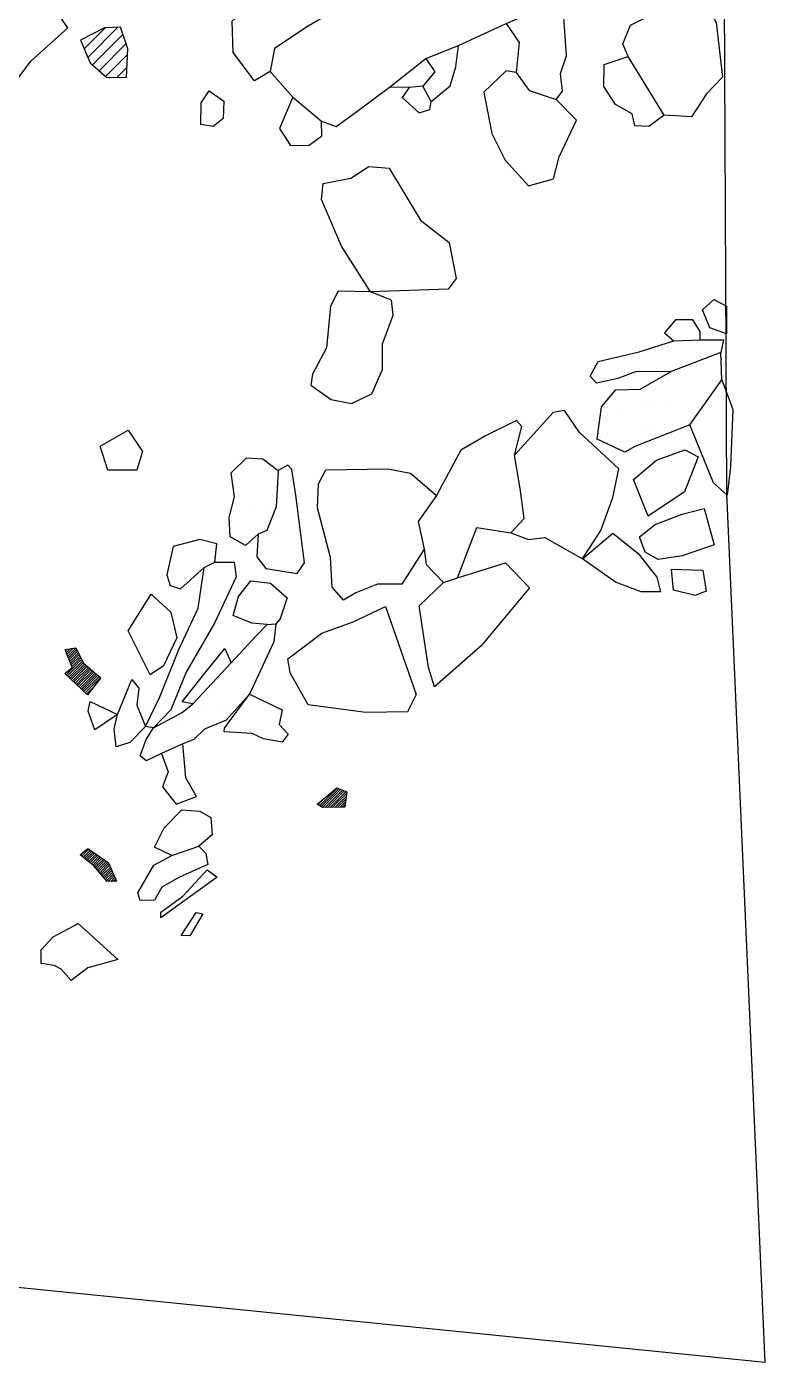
# Model space of a CAD drawing. Header units: metres. Extents: x 1.28 to 3.47, y -21 to -16.89.
# Drawn here: x 2.409 to 3.47, y -20.996 to -19.079 of the extents above; entities that cross this region are included whole.
import ezdxf

# ---------------------------------------------------------------- set-up
doc = ezdxf.new("R2010")
doc.units = ezdxf.units.M
doc.header["$LTSCALE"] = 25
doc.header["$MEASUREMENT"] = 0
doc.linetypes.add('STRICHPUNKTX2', pattern=[2, 1, -0.5, 0, -0.5])
doc.layers.get('0').update_dxf_attribs({"linetype": 'CONTINUOUS'})
for name, color, linetype in [('FEUER', 1, 'CONTINUOUS'), ('GRABUNGSGRENZE', 3, 'STRICHPUNKTX2'), ('KNOCHEN', 2, 'CONTINUOUS'), ('KNOCHENSCHRAFF', 2, 'CONTINUOUS'), ('STEINE', 4, 'CONTINUOUS'), ('STEINESCHRAFF', 4, 'CONTINUOUS')]:
    doc.layers.add(name, color=color, linetype=linetype)

# ---------------------------------------------------------------- blocks, each defined once
blk = doc.blocks.new('*X1')
at = {"color": 0}
for p, q in [((246.53, -1997.47), (246.75, -1997.26)), ((246.63, -1997.73), (247.17, -1997.19)), ((246.73, -1997.98), (247.6, -1997.11)), ((246.82, -1998.24), (248.01, -1997.06)), ((246.92, -1998.5), (248.12, -1997.3)), ((247.01, -1998.76), (248.24, -1997.54)), ((247.11, -1999.01), (248.35, -1997.77)), ((246.6, -2000.94), (248.81, -1998.73)), ((246.78, -2001.11), (248.92, -1998.97)), ((246.96, -2001.28), (249.04, -1999.21)), ((247.14, -2001.46), (249.2, -1999.4)), ((247.21, -1999.27), (248.46, -1998.01)), ((247.3, -1999.53), (248.58, -1998.25)), ((247.32, -2001.63), (249.4, -1999.56)), ((247.4, -1999.79), (248.69, -1998.49)), ((247.5, -2001.8), (249.59, -1999.72)), ((247.69, -2001.97), (249.78, -1999.88)), ((247.87, -2002.15), (249.97, -2000.04)), ((248.05, -2002.32), (250.17, -2000.2)), ((248.23, -2002.49), (250.36, -2000.36)), ((248.41, -2002.66), (250.55, -2000.52)), ((248.59, -2002.84), (250.74, -2000.68)), ((248.77, -2003.01), (250.94, -2000.85)), ((248.95, -2003.18), (251.13, -2001.01)), ((249.14, -2003.35), (251.32, -2001.17)), ((249.32, -2003.53), (251.51, -2001.33)), ((249.5, -2003.7), (250.69, -2002.51)), ((282.74, -2019.6), (283.79, -2018.55)), ((282.96, -2019.73), (285.49, -2017.2)), ((283.18, -2019.86), (285.75, -2017.3)), ((283.41, -2019.99), (286, -2017.4)), ((283.77, -2019.98), (286.26, -2017.49)), ((284.13, -2019.97), (286.52, -2017.59)), ((284.49, -2019.97), (286.77, -2017.69)), ((284.85, -2019.96), (286.88, -2017.94)), ((285.21, -2019.96), (286.82, -2018.35)), ((285.57, -2019.95), (286.77, -2018.76)), ((285.93, -2019.94), (286.71, -2019.17)), ((286.29, -2019.94), (286.65, -2019.58)), ((248.63, -2026.84), (249.05, -2026.42)), ((248.83, -2026.99), (249.85, -2025.98)), ((249.03, -2027.15), (250.06, -2026.12)), ((249.22, -2027.31), (250.27, -2026.26)), ((249.42, -2027.46), (250.47, -2026.41)), ((249.62, -2027.62), (250.68, -2026.55)), ((249.81, -2027.78), (250.89, -2026.7)), ((250.01, -2027.93), (251.1, -2026.84)), ((250.21, -2028.09), (251.31, -2026.99)), ((250.41, -2028.25), (251.52, -2027.13)), ((250.6, -2028.41), (251.73, -2027.27)), ((250.76, -2028.6), (251.94, -2027.42)), ((250.92, -2028.79), (252.15, -2027.56)), ((251.08, -2028.98), (252.36, -2027.71)), ((251.25, -2029.17), (252.57, -2027.85)), ((251.41, -2029.37), (252.73, -2028.05)), ((251.57, -2029.56), (252.83, -2028.29)), ((251.73, -2029.75), (252.94, -2028.54)), ((251.89, -2029.94), (253.05, -2028.78)), ((252.05, -2030.13), (253.16, -2029.03)), ((252.21, -2030.33), (253.27, -2029.27)), ((252.38, -2030.52), (253.38, -2029.52)), ((252.63, -2030.62), (253.49, -2029.76)), ((253, -2030.6), (253.59, -2030.01)), ((253.36, -2030.59), (253.7, -2030.25)), ((253.73, -2030.58), (253.81, -2030.5))]:
    blk.add_line(p, q, dxfattribs=at)
blk = doc.blocks.new('*X12')
at = {"color": 0}
for p, q in [((340, -1955), (340, -1955)), ((333.75, -1957.5), (333.75, -1957.5)), ((335, -1957.5), (335, -1957.5)), ((336.25, -1957.5), (336.25, -1957.5)), ((336.875, -1956.25), (336.875, -1956.25)), ((337.5, -1957.5), (337.5, -1957.5)), ((338.125, -1956.25), (338.125, -1956.25)), ((338.75, -1957.5), (338.75, -1957.5)), ((339.375, -1956.25), (339.375, -1956.25)), ((340, -1957.5), (340, -1957.5)), ((340.625, -1956.25), (340.625, -1956.25)), ((331.875, -1958.75), (331.875, -1958.75)), ((333.125, -1958.75), (333.125, -1958.75)), ((334.375, -1958.75), (334.375, -1958.75)), ((335.625, -1958.75), (335.625, -1958.75)), ((336.875, -1958.75), (336.875, -1958.75)), ((338.125, -1958.75), (338.125, -1958.75)), ((339.375, -1958.75), (339.375, -1958.75)), ((340.625, -1958.75), (340.625, -1958.75)), ((325.625, -1961.25), (325.625, -1961.25)), ((326.875, -1961.25), (326.875, -1961.25)), ((327.5, -1960), (327.5, -1960)), ((328.125, -1961.25), (328.125, -1961.25)), ((328.75, -1960), (328.75, -1960)), ((329.375, -1961.25), (329.375, -1961.25)), ((330, -1960), (330, -1960)), ((330.625, -1961.25), (330.625, -1961.25)), ((331.25, -1960), (331.25, -1960)), ((331.875, -1961.25), (331.875, -1961.25)), ((332.5, -1960), (332.5, -1960)), ((333.125, -1961.25), (333.125, -1961.25)), ((333.75, -1960), (333.75, -1960)), ((334.375, -1961.25), (334.375, -1961.25)), ((335, -1960), (335, -1960)), ((335.625, -1961.25), (335.625, -1961.25)), ((336.25, -1960), (336.25, -1960)), ((336.875, -1961.25), (336.875, -1961.25)), ((337.5, -1960), (337.5, -1960)), ((338.125, -1961.25), (338.125, -1961.25)), ((338.75, -1960), (338.75, -1960)), ((323.75, -1962.5), (323.75, -1962.5)), ((325, -1962.5), (325, -1962.5)), ((326.25, -1962.5), (326.25, -1962.5)), ((327.5, -1962.5), (327.5, -1962.5)), ((328.75, -1962.5), (328.75, -1962.5)), ((330, -1962.5), (330, -1962.5)), ((331.25, -1962.5), (331.25, -1962.5)), ((332.5, -1962.5), (332.5, -1962.5)), ((333.75, -1962.5), (333.75, -1962.5)), ((335, -1962.5), (335, -1962.5)), ((336.25, -1962.5), (336.25, -1962.5)), ((337.5, -1962.5), (337.5, -1962.5)), ((323.75, -1965), (323.75, -1965)), ((324.375, -1963.75), (324.375, -1963.75)), ((325, -1965), (325, -1965)), ((325.625, -1963.75), (325.625, -1963.75)), ((326.25, -1965), (326.25, -1965)), ((326.875, -1963.75), (326.875, -1963.75)), ((327.5, -1965), (327.5, -1965)), ((328.125, -1963.75), (328.125, -1963.75)), ((328.75, -1965), (328.75, -1965)), ((329.375, -1963.75), (329.375, -1963.75)), ((330, -1965), (330, -1965)), ((330.625, -1963.75), (330.625, -1963.75)), ((331.25, -1965), (331.25, -1965)), ((331.875, -1963.75), (331.875, -1963.75)), ((332.5, -1965), (332.5, -1965)), ((333.125, -1963.75), (333.125, -1963.75)), ((333.75, -1965), (333.75, -1965)), ((334.375, -1963.75), (334.375, -1963.75)), ((335, -1965), (335, -1965)), ((335.625, -1963.75), (335.625, -1963.75)), ((336.875, -1963.75), (336.875, -1963.75)), ((323.125, -1966.25), (323.125, -1966.25)), ((324.375, -1966.25), (324.375, -1966.25)), ((325.625, -1966.25), (325.625, -1966.25)), ((326.875, -1966.25), (326.875, -1966.25)), ((328.125, -1966.25), (328.125, -1966.25)), ((329.375, -1966.25), (329.375, -1966.25)), ((330.625, -1966.25), (330.625, -1966.25)), ((331.875, -1966.25), (331.875, -1966.25)), ((323.75, -1967.5), (323.75, -1967.5)), ((325, -1967.5), (325, -1967.5)), ((326.25, -1967.5), (326.25, -1967.5)), ((326.875, -1968.75), (326.875, -1968.75)), ((327.5, -1967.5), (327.5, -1967.5)), ((328.75, -1967.5), (328.75, -1967.5)), ((272.5, -1970), (272.5, -1970)), ((273.75, -1970), (273.75, -1970)), ((271.25, -1972.5), (271.25, -1972.5)), ((271.875, -1971.25), (271.875, -1971.25)), ((272.5, -1972.5), (272.5, -1972.5)), ((273.125, -1971.25), (273.125, -1971.25)), ((273.75, -1972.5), (273.75, -1972.5)), ((274.375, -1971.25), (274.375, -1971.25)), ((275, -1972.5), (275, -1972.5)), ((275.625, -1971.25), (275.625, -1971.25)), ((276.25, -1972.5), (276.25, -1972.5)), ((277.5, -1972.5), (277.5, -1972.5)), ((278.125, -1971.25), (278.125, -1971.25)), ((278.75, -1972.5), (278.75, -1972.5)), ((270.625, -1973.75), (270.625, -1973.75)), ((271.875, -1973.75), (271.875, -1973.75)), ((273.125, -1973.75), (273.125, -1973.75)), ((274.375, -1973.75), (274.375, -1973.75)), ((275.625, -1973.75), (275.625, -1973.75)), ((276.875, -1973.75), (276.875, -1973.75)), ((278.125, -1973.75), (278.125, -1973.75)), ((270.625, -1976.25), (270.625, -1976.25)), ((271.25, -1975), (271.25, -1975)), ((271.875, -1976.25), (271.875, -1976.25)), ((272.5, -1975), (272.5, -1975)), ((273.125, -1976.25), (273.125, -1976.25)), ((273.75, -1975), (273.75, -1975)), ((274.375, -1976.25), (274.375, -1976.25)), ((275, -1975), (275, -1975)), ((275.625, -1976.25), (275.625, -1976.25)), ((276.25, -1975), (276.25, -1975)), ((276.875, -1976.25), (276.875, -1976.25)), ((277.5, -1975), (277.5, -1975)), ((278.125, -1976.25), (278.125, -1976.25)), ((278.75, -1975), (278.75, -1975)), ((279.375, -1976.25), (279.375, -1976.25)), ((270.625, -1978.75), (270.625, -1978.75)), ((271.25, -1977.5), (271.25, -1977.5)), ((271.875, -1978.75), (271.875, -1978.75)), ((272.5, -1977.5), (272.5, -1977.5)), ((273.125, -1978.75), (273.125, -1978.75)), ((273.75, -1977.5), (273.75, -1977.5)), ((274.375, -1978.75), (274.375, -1978.75)), ((275, -1977.5), (275, -1977.5)), ((275.625, -1978.75), (275.625, -1978.75)), ((276.25, -1977.5), (276.25, -1977.5)), ((276.875, -1978.75), (276.875, -1978.75)), ((277.5, -1977.5), (277.5, -1977.5)), ((278.125, -1978.75), (278.125, -1978.75)), ((278.75, -1977.5), (278.75, -1977.5)), ((279.375, -1978.75), (279.375, -1978.75)), ((271.25, -1980), (271.25, -1980)), ((272.5, -1980), (272.5, -1980)), ((273.75, -1980), (273.75, -1980)), ((275, -1980), (275, -1980)), ((276.25, -1980), (276.25, -1980)), ((277.5, -1980), (277.5, -1980)), ((278.75, -1980), (278.75, -1980)), ((280, -1980), (280, -1980)), ((270.625, -1981.25), (270.625, -1981.25)), ((271.875, -1981.25), (271.875, -1981.25)), ((273.125, -1981.25), (273.125, -1981.25)), ((274.375, -1981.25), (274.375, -1981.25)), ((275, -1982.5), (275, -1982.5)), ((275.625, -1981.25), (275.625, -1981.25)), ((276.25, -1982.5), (276.25, -1982.5)), ((276.875, -1981.25), (276.875, -1981.25)), ((277.5, -1982.5), (277.5, -1982.5)), ((278.125, -1981.25), (278.125, -1981.25)), ((278.75, -1982.5), (278.75, -1982.5)), ((279.375, -1981.25), (279.375, -1981.25)), ((280, -1982.5), (280, -1982.5)), ((274.375, -1983.75), (274.375, -1983.75)), ((275.625, -1983.75), (275.625, -1983.75)), ((276.875, -1983.75), (276.875, -1983.75)), ((278.125, -1983.75), (278.125, -1983.75)), ((279.375, -1983.75), (279.375, -1983.75)), ((280.625, -1983.75), (280.625, -1983.75)), ((275, -1985), (275, -1985)), ((276.25, -1985), (276.25, -1985)), ((277.5, -1985), (277.5, -1985)), ((278.75, -1985), (278.75, -1985)), ((279.375, -1986.25), (279.375, -1986.25)), ((280, -1985), (280, -1985)), ((271.25, -1990), (271.25, -1990)), ((272.5, -1990), (272.5, -1990)), ((273.125, -1988.75), (273.125, -1988.75)), ((273.75, -1990), (273.75, -1990)), ((274.375, -1988.75), (274.375, -1988.75)), ((275, -1990), (275, -1990)), ((275.625, -1988.75), (275.625, -1988.75)), ((276.25, -1990), (276.25, -1990)), ((276.875, -1988.75), (276.875, -1988.75)), ((277.5, -1990), (277.5, -1990)), ((271.875, -1991.25), (271.875, -1991.25)), ((273.125, -1991.25), (273.125, -1991.25)), ((274.375, -1991.25), (274.375, -1991.25)), ((275.625, -1991.25), (275.625, -1991.25)), ((276.875, -1991.25), (276.875, -1991.25)), ((271.25, -1992.5), (271.25, -1992.5)), ((272.5, -1992.5), (272.5, -1992.5)), ((273.75, -1992.5), (273.75, -1992.5)), ((275, -1992.5), (275, -1992.5)), ((275.625, -1993.75), (275.625, -1993.75)), ((276.25, -1992.5), (276.25, -1992.5)), ((275, -1995), (275, -1995)), ((276.25, -1995), (276.25, -1995)), ((272.5, -1997.5), (272.5, -1997.5)), ((273.125, -1996.25), (273.125, -1996.25)), ((273.75, -1997.5), (273.75, -1997.5)), ((274.375, -1996.25), (274.375, -1996.25)), ((275, -1997.5), (275, -1997.5)), ((275.625, -1996.25), (275.625, -1996.25)), ((271.875, -1998.75), (271.875, -1998.75)), ((273.125, -1998.75), (273.125, -1998.75)), ((274.375, -1998.75), (274.375, -1998.75)), ((269.375, -2001.25), (269.375, -2001.25)), ((270, -2000), (270, -2000)), ((270.625, -2001.25), (270.625, -2001.25)), ((271.25, -2000), (271.25, -2000)), ((271.875, -2001.25), (271.875, -2001.25)), ((272.5, -2000), (272.5, -2000)), ((273.125, -2001.25), (273.125, -2001.25)), ((273.75, -2000), (273.75, -2000)), ((267.5, -2002.5), (267.5, -2002.5)), ((268.75, -2002.5), (268.75, -2002.5)), ((270, -2002.5), (270, -2002.5)), ((271.25, -2002.5), (271.25, -2002.5)), ((272.5, -2002.5), (272.5, -2002.5)), ((265, -2005), (265, -2005)), ((266.25, -2005), (266.25, -2005)), ((266.875, -2003.75), (266.875, -2003.75)), ((267.5, -2005), (267.5, -2005)), ((268.125, -2003.75), (268.125, -2003.75)), ((268.75, -2005), (268.75, -2005)), ((269.375, -2003.75), (269.375, -2003.75)), ((270, -2005), (270, -2005)), ((270.625, -2003.75), (270.625, -2003.75)), ((271.25, -2005), (271.25, -2005)), ((271.875, -2003.75), (271.875, -2003.75)), ((261.25, -2007.5), (261.25, -2007.5)), ((262.5, -2007.5), (262.5, -2007.5)), ((263.75, -2007.5), (263.75, -2007.5)), ((264.375, -2006.25), (264.375, -2006.25)), ((265, -2007.5), (265, -2007.5)), ((265.625, -2006.25), (265.625, -2006.25)), ((266.25, -2007.5), (266.25, -2007.5)), ((266.875, -2006.25), (266.875, -2006.25)), ((267.5, -2007.5), (267.5, -2007.5)), ((268.125, -2006.25), (268.125, -2006.25)), ((268.75, -2007.5), (268.75, -2007.5)), ((269.375, -2006.25), (269.375, -2006.25)), ((259.375, -2008.75), (259.375, -2008.75)), ((260.625, -2008.75), (260.625, -2008.75)), ((261.875, -2008.75), (261.875, -2008.75)), ((263.125, -2008.75), (263.125, -2008.75)), ((264.375, -2008.75), (264.375, -2008.75)), ((265.625, -2008.75), (265.625, -2008.75)), ((258.125, -2011.25), (258.125, -2011.25)), ((258.75, -2010), (258.75, -2010)), ((259.375, -2011.25), (259.375, -2011.25)), ((260, -2010), (260, -2010)), ((260.625, -2011.25), (260.625, -2011.25)), ((261.25, -2010), (261.25, -2010)), ((261.875, -2011.25), (261.875, -2011.25)), ((262.5, -2010), (262.5, -2010)), ((263.75, -2010), (263.75, -2010)), ((265, -2010), (265, -2010)), ((257.5, -2012.5), (257.5, -2012.5)), ((258.75, -2012.5), (258.75, -2012.5)), ((247.5, -2037.5), (247.5, -2037.5)), ((248.75, -2037.5), (248.75, -2037.5)), ((243.75, -2040), (243.75, -2040)), ((245, -2040), (245, -2040)), ((245.625, -2038.75), (245.625, -2038.75)), ((246.25, -2040), (246.25, -2040)), ((246.875, -2038.75), (246.875, -2038.75)), ((247.5, -2040), (247.5, -2040)), ((248.125, -2038.75), (248.125, -2038.75)), ((248.75, -2040), (248.75, -2040)), ((249.375, -2038.75), (249.375, -2038.75)), ((250, -2040), (250, -2040)), ((250.625, -2038.75), (250.625, -2038.75)), ((251.25, -2040), (251.25, -2040)), ((243.125, -2041.25), (243.125, -2041.25)), ((244.375, -2041.25), (244.375, -2041.25)), ((245.625, -2041.25), (245.625, -2041.25)), ((246.875, -2041.25), (246.875, -2041.25)), ((248.125, -2041.25), (248.125, -2041.25)), ((249.375, -2041.25), (249.375, -2041.25)), ((250.625, -2041.25), (250.625, -2041.25)), ((251.875, -2041.25), (251.875, -2041.25)), ((253.125, -2041.25), (253.125, -2041.25)), ((245, -2042.5), (245, -2042.5)), ((246.25, -2042.5), (246.25, -2042.5)), ((246.875, -2043.75), (246.875, -2043.75)), ((247.5, -2042.5), (247.5, -2042.5)), ((248.125, -2043.75), (248.125, -2043.75)), ((248.75, -2042.5), (248.75, -2042.5)), ((250, -2042.5), (250, -2042.5)), ((251.25, -2042.5), (251.25, -2042.5))]:
    blk.add_line(p, q, dxfattribs=at)
blk = doc.blocks.new('*X17')
at = {"color": 0}
for p, q in [((227.59, -1877.82), (232.1, -1873.31)), ((227.97, -1875.68), (230.48, -1873.17)), ((228.7, -1878.48), (232.79, -1874.38)), ((232.48, -1885.3), (234.21, -1883.58)), ((233.4, -1886.15), (235.43, -1884.13)), ((232.09, -1887.46), (232.83, -1886.72)), ((233.05, -1888.27), (233.88, -1887.44)), ((245.43, -1888.27), (246.9, -1886.8)), ((245.69, -1889.77), (247.95, -1887.52)), ((246.42, -1890.81), (248.73, -1888.5)), ((253.19, -1903.48), (253.84, -1902.83)), ((253.68, -1904.76), (255.01, -1903.43)), ((254.52, -1905.69), (255.59, -1904.62)), ((249.17, -1911.05), (252.17, -1908.04)), ((249.69, -1912.29), (254.02, -1907.96)), ((250.36, -1913.39), (254.74, -1909.01)), ((251.31, -1914.21), (255.19, -1910.32)), ((252.25, -1915.03), (255.4, -1911.88)), ((253.88, -1915.17), (255.31, -1913.74)), ((186.39, -2023.32), (192.28, -2017.43)), ((186.86, -2024.62), (193.21, -2018.27)), ((187.32, -2025.92), (193.76, -2019.49)), ((187.79, -2027.22), (194.93, -2020.09)), ((222.38, -2024.45), (226.4, -2020.44)), ((193.67, -2023.11), (195.17, -2021.61)), ((223.63, -2024.97), (227.48, -2021.11)), ((224.87, -2025.5), (228.07, -2022.29))]:
    blk.add_line(p, q, dxfattribs=at)

msp = doc.modelspace()

# ---------------------------------------------------------------- linework, layer by layer
at = {"layer": 'GRABUNGSGRENZE', "flags": 128}
msp.add_lwpolyline([(2.3012, -20.879), (3.4697, -20.9964), (3.4145, -19.7489), (3.402, -17.187)], dxfattribs=at)
at = {"layer": 'KNOCHEN'}
for points in [[(2.4964, -20.0383), (2.4642, -20.0077), (2.4744, -19.999), (2.4647, -19.973), (2.48, -19.9705), (2.4908, -19.9929), (2.5158, -20.0138), (2.4964, -20.0383)], [(2.8262, -20.1953), (2.8543, -20.1718), (2.8691, -20.1774), (2.866, -20.1993), (2.8339, -20.1999), (2.8262, -20.1953)], [(2.5247, -20.3062), (2.5058, -20.2838), (2.4859, -20.268), (2.4971, -20.2588), (2.5267, -20.2792), (2.5384, -20.3057), (2.5247, -20.3062)]]:
    msp.add_lwpolyline(points, dxfattribs=at)
at = {"layer": 'STEINE'}
for points in [[(2.7586, -19.1431), (2.7361, -19.1564), (2.7055, -19.1161), (2.7044, -19.0712), (2.7809, -19.0022), (2.8253, -18.9767), (2.8534, -18.9848), (2.859, -19.0282), (2.8504, -19.0568)], [(2.8504, -19.0568), (2.8136, -19.0782), (2.7652, -19.1104), (2.7586, -19.1431), (2.7913, -19.1803), (2.8326, -19.2145), (2.8535, -19.2221), (2.8811, -19.2022), (2.93, -19.1659), (2.9821, -19.1246), (3.029, -19.1057), (3.0979, -19.0745), (3.1642, -19.0459), (3.1774, -19.0142), (3.1596, -18.9765), (3.1111, -18.9668), (2.9963, -18.9934), (2.9702, -18.999), (2.9034, -19.0404), (2.8504, -19.0568)], [(2.3534, -19.1383), (2.359, -19.1622), (2.3871, -19.1663), (2.4151, -19.1285), (2.4682, -19.0805), (2.4488, -19.0525), (2.4217, -19.0372), (2.3865, -19.0806), (2.3534, -19.1383)], [(3.2729, -19.1218), (3.2653, -19.1034), (3.276, -19.0769), (3.3193, -19.0554), (3.3617, -19.0381), (3.38, -19.036), (3.399, -19.0727), (3.4082, -19.1513), (3.3852, -19.1753), (3.3638, -19.2085), (3.3245, -19.206), (3.2729, -19.1218)], [(3.0979, -19.0745), (3.1163, -19.1015), (3.1122, -19.1449), (3.1306, -19.1704), (3.1694, -19.1836), (3.1786, -19.1714), (3.1755, -19.1459), (3.1841, -19.1209), (3.1795, -19.052), (3.1642, -19.0459)], [(2.5207, -19.0805), (2.4865, -19.0984), (2.5003, -19.131), (2.5238, -19.1514), (2.5524, -19.1519), (2.5544, -19.1106), (2.5437, -19.0795), (2.5207, -19.0805)], [(2.9898, -19.1863), (3.0173, -19.1638), (3.0255, -19.1363), (3.029, -19.1057)], [(2.9821, -19.1246), (2.9954, -19.1439), (2.978, -19.1644)], [(3.3245, -19.206), (3.3026, -19.2223), (3.2822, -19.2213), (3.2786, -19.204), (3.2546, -19.1907), (3.2378, -19.1647), (3.2383, -19.1331), (3.2729, -19.1218)], [(3.1122, -19.1449), (3.0979, -19.1423), (3.0658, -19.173), (3.0771, -19.2322), (3.096, -19.2704), (3.1297, -19.3072), (3.1654, -19.2974), (3.174, -19.2658), (3.1985, -19.2132), (3.1694, -19.1836)], [(2.6591, -19.2192), (2.6596, -19.1881), (2.6713, -19.1712), (2.6923, -19.186), (2.6913, -19.2105), (2.677, -19.2222), (2.6591, -19.2192)], [(2.9586, -19.1664), (2.93, -19.1659)], [(2.9586, -19.1664), (2.9484, -19.1807), (2.9729, -19.2026), (2.9882, -19.198), (2.9898, -19.1863), (2.978, -19.1644), (2.9586, -19.1664)], [(2.7913, -19.1803), (2.7724, -19.2252), (2.7882, -19.2497), (2.8148, -19.2492), (2.8331, -19.2354), (2.8326, -19.2145)], [(2.9027, -19.4594), (2.8613, -19.3941), (2.8327, -19.3268), (2.8347, -19.3038), (2.8745, -19.2966), (2.9005, -19.2798), (2.9296, -19.2818), (2.9746, -19.3568), (3.0159, -19.3889), (3.0257, -19.4404), (3.0144, -19.4557), (2.9027, -19.4594)], [(2.9328, -19.4716), (2.9027, -19.4594), (2.8563, -19.4584), (2.8456, -19.4803), (2.8395, -19.5401), (2.8196, -19.5778), (2.8171, -19.5937), (2.8462, -19.614), (2.8758, -19.6201), (2.9048, -19.6058), (2.9201, -19.5711), (2.9201, -19.5344), (2.9354, -19.493), (2.9328, -19.4716)], [(3.4141, -19.5198), (3.3901, -19.5111), (3.3798, -19.4856), (3.3957, -19.4708), (3.414, -19.48), (3.4141, -19.5198)], [(3.3763, -19.5285), (3.3763, -19.5167), (3.3656, -19.4999), (3.3406, -19.4999), (3.3248, -19.5183), (3.3385, -19.53)], [(3.4059, -19.5468), (3.3345, -19.5739), (3.2835, -19.5744), (3.258, -19.5842), (3.2273, -19.5908), (3.2181, -19.5806), (3.2299, -19.5597), (3.2885, -19.5459), (3.3385, -19.53), (3.3763, -19.5285), (3.4095, -19.5284), (3.4059, -19.5468)], [(3.4075, -19.5861), (3.4059, -19.5468)], [(3.3616, -19.6504), (3.2825, -19.6816), (3.2682, -19.6898), (3.2284, -19.6709), (3.2345, -19.6245), (3.2549, -19.6005), (3.2901, -19.5994), (3.3345, -19.5739)], [(3.4152, -19.7514), (3.3953, -19.7336), (3.3616, -19.6504), (3.4075, -19.5861), (3.4233, -19.6284), (3.4198, -19.7106), (3.4152, -19.7514)], [(3.1045, -19.8057), (3.1295, -19.8149), (3.153, -19.8123), (3.2071, -19.8429), (3.2336, -19.8021), (3.2509, -19.7546), (3.2596, -19.7138), (3.2029, -19.6613), (3.1814, -19.6301), (3.1651, -19.6327), (3.1095, -19.694)], [(3.028, -19.8701), (3.0555, -19.7981), (3.1045, -19.8057), (3.1234, -19.7848), (3.1177, -19.7419), (3.1095, -19.694), (3.1202, -19.6531), (3.1126, -19.6445), (3.0682, -19.6665), (3.0325, -19.6869), (2.9978, -19.7522)], [(2.5258, -19.7158), (2.5145, -19.6811), (2.5548, -19.6581), (2.5757, -19.6887), (2.5676, -19.7158), (2.5258, -19.7158)], [(3.3015, -19.7816), (3.2805, -19.7291), (3.3137, -19.701), (3.354, -19.6862), (3.3734, -19.6964), (3.3535, -19.7469), (3.3015, -19.7816)], [(2.7702, -19.7162), (2.7672, -19.7682), (2.7539, -19.8024), (2.7417, -19.8075), (2.7233, -19.8239), (2.7014, -19.8111), (2.6998, -19.7836), (2.7074, -19.754), (2.7028, -19.7193), (2.7248, -19.6978), (2.7482, -19.6993), (2.7702, -19.7162)], [(2.7417, -19.8075), (2.7397, -19.8402), (2.7524, -19.857), (2.7978, -19.8641), (2.808, -19.8488), (2.7957, -19.7514), (2.7901, -19.7146), (2.784, -19.7085), (2.7702, -19.7162)], [(2.98, -19.8288), (2.9479, -19.8793), (2.9127, -19.8794), (2.8816, -19.8916), (2.8642, -19.9024), (2.8479, -19.8835), (2.8453, -19.8411), (2.8269, -19.7697), (2.8284, -19.735), (2.8386, -19.7151), (2.9279, -19.7135), (2.9605, -19.7201), (2.9978, -19.7522), (2.9713, -19.7895), (2.98, -19.8288)], [(3.2892, -19.8112), (3.3117, -19.7934), (3.3505, -19.779), (3.3821, -19.7708), (3.3964, -19.8229), (3.3505, -19.8387), (3.3158, -19.8439), (3.2974, -19.8332), (3.2892, -19.8112)], [(3.2071, -19.8429), (3.251, -19.8062), (3.2872, -19.8352), (3.3138, -19.8694), (3.3194, -19.8903), (3.2913, -19.8903), (3.2546, -19.8766), (3.2071, -19.8429)], [(2.6794, -19.8479), (2.682, -19.8213), (2.658, -19.8152), (2.6197, -19.825), (2.6106, -19.8658), (2.6152, -19.8811), (2.63, -19.8862), (2.6641, -19.8555)], [(2.98, -19.8288), (2.9826, -19.8512), (3.0076, -19.8767)], [(2.6005, -20.0408), (2.6275, -19.9729), (2.6555, -19.9137), (2.6641, -19.8555), (2.6794, -19.8479), (2.707, -19.8479), (2.7101, -19.8688), (2.679, -19.9351), (2.6382, -20.0056), (2.6163, -20.0597), (2.5913, -20.0857), (2.5796, -20.0837), (2.6005, -20.0408)], [(2.9949, -20.0268), (2.9862, -19.9987), (2.9729, -19.9104), (3.0076, -19.8767), (3.028, -19.8701), (3.0969, -19.8486), (3.1311, -19.8843), (3.0617, -19.968), (2.9949, -20.0268)], [(3.3378, -19.8877), (3.3352, -19.8576), (3.3801, -19.8591), (3.3847, -19.8892), (3.3689, -19.8954), (3.3378, -19.8877)], [(2.7545, -19.9371), (2.7326, -19.9351), (2.7055, -19.9244), (2.7132, -19.8968), (2.731, -19.8744), (2.7591, -19.8779), (2.7831, -19.8988), (2.7734, -19.929), (2.7668, -19.9361)], [(2.555, -19.9465), (2.5881, -19.8934), (2.6162, -19.9194), (2.6249, -19.9561), (2.6056, -19.9964), (2.5867, -20.0092), (2.555, -19.9465)], [(2.7842, -19.9866), (2.8331, -19.9498), (2.878, -19.9335), (2.9244, -19.9115), (2.9684, -20.0375), (2.9562, -20.0625), (2.896, -20.0636), (2.8133, -20.0524), (2.7877, -20.0065), (2.7842, -19.9866)], [(2.6026, -20.1225), (2.5806, -20.1327), (2.572, -20.1256), (2.5806, -20.1021), (2.5913, -20.0857), (2.6326, -20.0633), (2.6479, -20.051), (2.703, -19.9923), (2.7387, -19.9535), (2.7545, -19.9371), (2.7668, -19.9361), (2.7642, -19.9621), (2.7291, -20.0372), (2.6954, -20.0744), (2.6643, -20.0872), (2.649, -20.1025), (2.6332, -20.1087), (2.6026, -20.1225)], [(2.6479, -20.051), (2.6326, -20.048), (2.6668, -20.0046), (2.6938, -19.9714), (2.703, -19.9923)], [(2.5796, -20.0837), (2.5572, -20.1067), (2.5378, -20.1128), (2.5347, -20.0868), (2.5398, -20.0664), (2.5602, -20.0159), (2.5704, -20.0286), (2.5673, -20.0531), (2.5796, -20.0837)], [(2.6934, -20.0862), (2.7291, -20.0372), (2.776, -20.0596), (2.7715, -20.0805), (2.7847, -20.0948), (2.7761, -20.106), (2.749, -20.1015), (2.7332, -20.0938), (2.6929, -20.0913), (2.6934, -20.0862)], [(2.5398, -20.0664), (2.5071, -20.0884), (2.4974, -20.0618), (2.5005, -20.0475), (2.5398, -20.0664)], [(2.6026, -20.1225), (2.6123, -20.1485), (2.6041, -20.1704), (2.6236, -20.1949), (2.6531, -20.1842), (2.6378, -20.1572), (2.6332, -20.1087)], [(2.6175, -20.2689), (2.5925, -20.2567), (2.6067, -20.2291), (2.6322, -20.2031), (2.6577, -20.2051), (2.6736, -20.2143), (2.6756, -20.2393), (2.6563, -20.2556)], [(2.5925, -20.3327), (2.5721, -20.3333), (2.569, -20.3225), (2.592, -20.2827), (2.6175, -20.2689), (2.6563, -20.2556), (2.6665, -20.2658), (2.6695, -20.2816), (2.6287, -20.3), (2.6032, -20.3144), (2.5925, -20.3327)], [(2.6017, -20.3501), (2.6333, -20.3271), (2.6685, -20.2893), (2.6828, -20.3), (2.6017, -20.3582), (2.6017, -20.3501)], [(2.6308, -20.3837), (2.6527, -20.3506), (2.6619, -20.3526), (2.6436, -20.3842), (2.6308, -20.3837)], [(2.4487, -20.4267), (2.4298, -20.4237), (2.4298, -20.4043), (2.4471, -20.3854), (2.4833, -20.3665), (2.54, -20.418), (2.4972, -20.4303), (2.4732, -20.4481), (2.4589, -20.4318), (2.4487, -20.4267)]]:
    msp.add_lwpolyline(points, dxfattribs=at)

# ---------------------------------------------------------------- block references
at = {"layer": 'FEUER', "xscale": 0.01, "yscale": 0.01, "zscale": 0.01}
msp.add_blockref('*X17', (0, 0), dxfattribs=at)
at = {"layer": 'KNOCHENSCHRAFF', "xscale": 0.01, "yscale": 0.01, "zscale": 0.01}
msp.add_blockref('*X1', (0, 0), dxfattribs=at)
at = {"layer": 'STEINESCHRAFF', "xscale": 0.01, "yscale": 0.01, "zscale": 0.01}
msp.add_blockref('*X12', (0, 0), dxfattribs=at)

doc.saveas('drawing.dxf')
